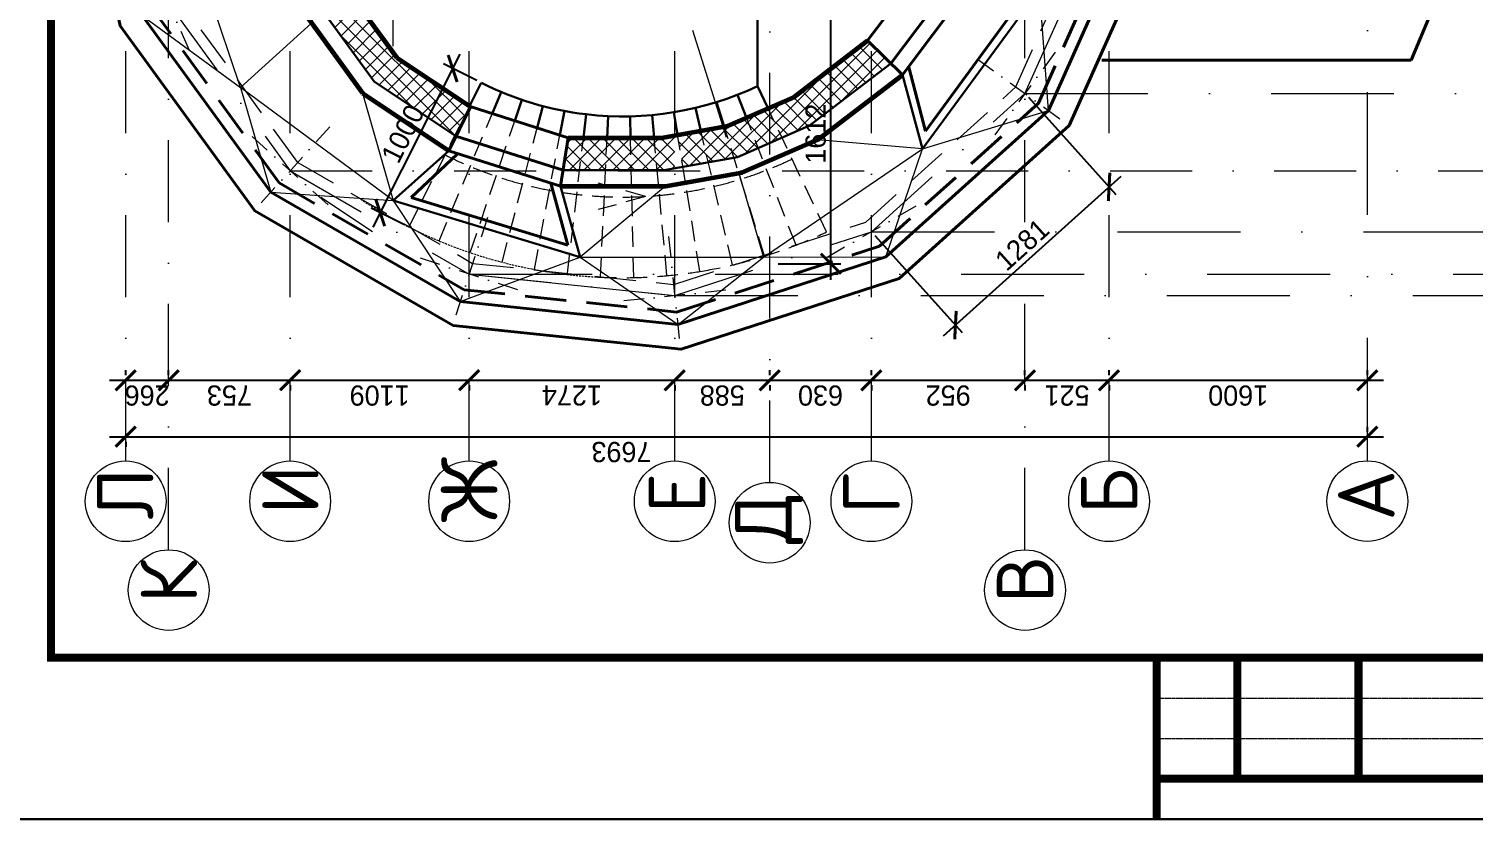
# Model space of a CAD drawing. Header units: millimetres. Extents: x -1532494 to -7068, y -619762 to -143013.
# Drawn here: x -125494 to -116541, y -206038 to -201114 of the extents above; entities that cross this region are included whole.
import ezdxf

# ---------------------------------------------------------------- set-up
doc = ezdxf.new("R2010")
doc.units = ezdxf.units.MM
for name, pattern in [('GOST2.303 5', [24, 20, -1.5, 1, -1.5]), ('штриховая', [19.05, 12.7, -6.35]), ('штрихпунктирнаяX2', [50.8, 25.4, -12.7, 0, -12.7])]:
    doc.linetypes.add(name, pattern=pattern)
doc.layers.get('0').update_dxf_attribs({"color": 251, "lineweight": 15})
for name, color, linetype, lineweight in [('заливка', 252, 'Continuous', 13), ('Кровля', 170, 'Continuous', 40), ('линия', 7, 'Continuous', 30), ('Окно', 144, 'Continuous', 40), ('Оси', 7, 'штрихпунктирнаяX2', 18), ('размеры', 7, 'Continuous', 18), ('Стены', 7, 'Continuous', 60), ('штриховая', 160, 'штриховая', 18), ('штриховая стены', 250, 'штриховая', 40)]:
    doc.layers.add(name, color=color, linetype=linetype, lineweight=lineweight)
doc.layers.add('рамка', color=105, linetype='Continuous', lineweight=30, plot=False)
doc.dimstyles.new('ISO-25', dxfattribs={"dimscale": 50, "dimtxt": 2.5, "dimasz": 2.5, "dimexe": 1.25, "dimexo": 0.625, "dimtad": 1, "dimdec": 0, "dimtxsty": 'Standard', "dimblk": 'ARCHTICK', "dimcen": 2.5, "dimdle": 2, "dimclrt": 256, "dimadec": 0, "dimazin": 0, "dimtfac": 1, "dimtdec": 0, "dimtmove": 1, "dimatfit": 2, "dimfxl": 1, "dimarcsym": 0})

# ---------------------------------------------------------------- blocks, each defined once
blk = doc.blocks.new('_ArchTick')
at = {"color": 0, "linetype": 'ByBlock', "const_width": 0.15}
blk.add_lwpolyline([(-0.5, -0.5), (0.5, 0.5)], dxfattribs=at)
blk = doc.blocks.new('*D268')
at = {"layer": 'Defpoints', "color": 0, "transparency": 16777216}
for p in [(-121139.1, -200957.4), (-120525.9, -200957.4), (-120884, -202569.9)]:
    blk.add_point(p, dxfattribs=at)
at = {"layer": 'размеры', "color": 0, "lineweight": -2, "transparency": 16777216}
for p, q in [((-120525.9, -202669.9), (-120525.9, -200857.4)), ((-121107.9, -200957.4), (-120463.4, -200957.4)), ((-120852.8, -202569.9), (-120463.4, -202569.9))]:
    blk.add_line(p, q, dxfattribs=at)
at = {"layer": 'размеры', "color": 0, "lineweight": -2, "transparency": 16777216, "xscale": 125, "yscale": 125, "zscale": 125}
for p, rotation in [((-120525.9, -200957.4), 90), ((-120525.9, -202569.9), 270)]:
    blk.add_blockref('_ArchTick', p, dxfattribs=dict(at, rotation=rotation))
at = {"layer": 'размеры', "transparency": 16777216, "insert": (-120619.7, -201763.7), "char_height": 125, "attachment_point": 5, "rotation": 90}
blk.add_mtext('1612', dxfattribs=at)
blk = doc.blocks.new('*D275')
at = {"layer": 'Defpoints', "color": 0, "transparency": 16777216}
for p in [(-124895, -203292.8), (-124628.7, -203292.8), (-124628.7, -203292.8)]:
    blk.add_point(p, dxfattribs=at)
at = {"layer": 'размеры', "color": 0, "lineweight": -2, "transparency": 16777216}
for p, q in [((-124895, -203261.5), (-124895, -203230.3)), ((-124628.7, -203261.5), (-124628.7, -203230.3)), ((-124995, -203292.8), (-124528.7, -203292.8))]:
    blk.add_line(p, q, dxfattribs=at)
at = {"layer": 'размеры', "color": 0, "lineweight": -2, "transparency": 16777216, "xscale": 125, "yscale": 125, "zscale": 125, "rotation": 180}
blk.add_blockref('_ArchTick', (-124895, -203292.8), dxfattribs=at)
at = {"layer": 'размеры', "color": 0, "lineweight": -2, "transparency": 16777216, "xscale": 125, "yscale": 125, "zscale": 125}
blk.add_blockref('_ArchTick', (-124628.7, -203292.8), dxfattribs=at)
at = {"layer": 'размеры', "transparency": 16777216, "insert": (-124761.9, -203386.5), "char_height": 125, "attachment_point": 5, "rotation": 180}
blk.add_mtext('266', dxfattribs=at)
blk = doc.blocks.new('*D276')
at = {"layer": 'Defpoints', "color": 0, "transparency": 16777216}
for p in [(-124628.7, -203292.8), (-123875.9, -203292.8), (-123875.9, -203292.8)]:
    blk.add_point(p, dxfattribs=at)
at = {"layer": 'размеры', "color": 0, "lineweight": -2, "transparency": 16777216}
for p, q in [((-124628.7, -203261.5), (-124628.7, -203230.3)), ((-124728.7, -203292.8), (-123775.9, -203292.8)), ((-123875.9, -203324), (-123875.9, -203355.3))]:
    blk.add_line(p, q, dxfattribs=at)
at = {"layer": 'размеры', "color": 0, "lineweight": -2, "transparency": 16777216, "xscale": 125, "yscale": 125, "zscale": 125, "rotation": 180}
blk.add_blockref('_ArchTick', (-124628.7, -203292.8), dxfattribs=at)
at = {"layer": 'размеры', "color": 0, "lineweight": -2, "transparency": 16777216, "xscale": 125, "yscale": 125, "zscale": 125}
blk.add_blockref('_ArchTick', (-123875.9, -203292.8), dxfattribs=at)
at = {"layer": 'размеры', "transparency": 16777216, "insert": (-124252.3, -203386.5), "char_height": 125, "attachment_point": 5, "rotation": 180}
blk.add_mtext('753', dxfattribs=at)
blk = doc.blocks.new('*D277')
at = {"layer": 'Defpoints', "color": 0, "transparency": 16777216}
for p in [(-123875.9, -203292.8), (-122766.8, -203292.8), (-122766.8, -203292.8)]:
    blk.add_point(p, dxfattribs=at)
at = {"layer": 'размеры', "color": 0, "lineweight": -2, "transparency": 16777216}
for p, q in [((-123975.9, -203292.8), (-122666.8, -203292.8)), ((-123875.9, -203324), (-123875.9, -203355.3)), ((-122766.8, -203324), (-122766.8, -203355.3))]:
    blk.add_line(p, q, dxfattribs=at)
at = {"layer": 'размеры', "color": 0, "lineweight": -2, "transparency": 16777216, "xscale": 125, "yscale": 125, "zscale": 125, "rotation": 180}
blk.add_blockref('_ArchTick', (-123875.9, -203292.8), dxfattribs=at)
at = {"layer": 'размеры', "color": 0, "lineweight": -2, "transparency": 16777216, "xscale": 125, "yscale": 125, "zscale": 125}
blk.add_blockref('_ArchTick', (-122766.8, -203292.8), dxfattribs=at)
at = {"layer": 'размеры', "transparency": 16777216, "insert": (-123321.4, -203386.5), "char_height": 125, "attachment_point": 5, "rotation": 180}
blk.add_mtext('1109', dxfattribs=at)
blk = doc.blocks.new('*D278')
at = {"layer": 'Defpoints', "color": 0, "transparency": 16777216}
for p in [(-122766.8, -203292.8), (-121493.1, -203292.8), (-121493.1, -203292.8)]:
    blk.add_point(p, dxfattribs=at)
at = {"layer": 'размеры', "color": 0, "lineweight": -2, "transparency": 16777216}
for p, q in [((-122866.8, -203292.8), (-121393.1, -203292.8)), ((-122766.8, -203324), (-122766.8, -203355.3)), ((-121493.1, -203324), (-121493.1, -203355.3))]:
    blk.add_line(p, q, dxfattribs=at)
at = {"layer": 'размеры', "color": 0, "lineweight": -2, "transparency": 16777216, "xscale": 125, "yscale": 125, "zscale": 125, "rotation": 180}
blk.add_blockref('_ArchTick', (-122766.8, -203292.8), dxfattribs=at)
at = {"layer": 'размеры', "color": 0, "lineweight": -2, "transparency": 16777216, "xscale": 125, "yscale": 125, "zscale": 125}
blk.add_blockref('_ArchTick', (-121493.1, -203292.8), dxfattribs=at)
at = {"layer": 'размеры', "transparency": 16777216, "insert": (-122129.9, -203386.5), "char_height": 125, "attachment_point": 5, "rotation": 180}
blk.add_mtext('1274', dxfattribs=at)
blk = doc.blocks.new('*D279')
at = {"layer": 'Defpoints', "color": 0, "transparency": 16777216}
for p in [(-120905.1, -203292.8), (-120275, -203292.8), (-120275, -203292.8)]:
    blk.add_point(p, dxfattribs=at)
at = {"layer": 'размеры', "color": 0, "lineweight": -2, "transparency": 16777216}
for p, q in [((-120275, -203261.5), (-120275, -203230.3)), ((-121005.1, -203292.8), (-120175, -203292.8)), ((-120905.1, -203324), (-120905.1, -203355.3))]:
    blk.add_line(p, q, dxfattribs=at)
at = {"layer": 'размеры', "color": 0, "lineweight": -2, "transparency": 16777216, "xscale": 125, "yscale": 125, "zscale": 125, "rotation": 180}
blk.add_blockref('_ArchTick', (-120905.1, -203292.8), dxfattribs=at)
at = {"layer": 'размеры', "color": 0, "lineweight": -2, "transparency": 16777216, "xscale": 125, "yscale": 125, "zscale": 125}
blk.add_blockref('_ArchTick', (-120275, -203292.8), dxfattribs=at)
at = {"layer": 'размеры', "transparency": 16777216, "insert": (-120590.1, -203386.5), "char_height": 125, "attachment_point": 5, "rotation": 180}
blk.add_mtext('630', dxfattribs=at)
blk = doc.blocks.new('*D280')
at = {"layer": 'Defpoints', "color": 0, "transparency": 16777216}
for p in [(-120275, -203292.8), (-119323.2, -203292.8), (-119323.2, -203292.8)]:
    blk.add_point(p, dxfattribs=at)
at = {"layer": 'размеры', "color": 0, "lineweight": -2, "transparency": 16777216}
for p, q in [((-119323.2, -203261.5), (-119323.2, -203230.3)), ((-120375, -203292.8), (-119223.2, -203292.8)), ((-120275, -203324), (-120275, -203355.3))]:
    blk.add_line(p, q, dxfattribs=at)
at = {"layer": 'размеры', "color": 0, "lineweight": -2, "transparency": 16777216, "xscale": 125, "yscale": 125, "zscale": 125, "rotation": 180}
blk.add_blockref('_ArchTick', (-120275, -203292.8), dxfattribs=at)
at = {"layer": 'размеры', "color": 0, "lineweight": -2, "transparency": 16777216, "xscale": 125, "yscale": 125, "zscale": 125}
blk.add_blockref('_ArchTick', (-119323.2, -203292.8), dxfattribs=at)
at = {"layer": 'размеры', "transparency": 16777216, "insert": (-119799.1, -203386.5), "char_height": 125, "attachment_point": 5, "rotation": 180}
blk.add_mtext('952', dxfattribs=at)
blk = doc.blocks.new('*D281')
at = {"layer": 'Defpoints', "color": 0, "transparency": 16777216}
for p in [(-119323.2, -203292.8), (-118802.3, -203292.8), (-118802.3, -203292.8)]:
    blk.add_point(p, dxfattribs=at)
at = {"layer": 'размеры', "color": 0, "lineweight": -2, "transparency": 16777216}
for p, q in [((-118802.3, -203261.5), (-118802.3, -203230.3)), ((-119423.2, -203292.8), (-118702.3, -203292.8)), ((-119323.2, -203324), (-119323.2, -203355.3))]:
    blk.add_line(p, q, dxfattribs=at)
at = {"layer": 'размеры', "color": 0, "lineweight": -2, "transparency": 16777216, "xscale": 125, "yscale": 125, "zscale": 125, "rotation": 180}
blk.add_blockref('_ArchTick', (-119323.2, -203292.8), dxfattribs=at)
at = {"layer": 'размеры', "color": 0, "lineweight": -2, "transparency": 16777216, "xscale": 125, "yscale": 125, "zscale": 125}
blk.add_blockref('_ArchTick', (-118802.3, -203292.8), dxfattribs=at)
at = {"layer": 'размеры', "transparency": 16777216, "insert": (-119062.8, -203386.5), "char_height": 125, "attachment_point": 5, "rotation": 180}
blk.add_mtext('521', dxfattribs=at)
blk = doc.blocks.new('*D282')
at = {"layer": 'Defpoints', "color": 0, "transparency": 16777216}
for p in [(-118802.3, -203292.8), (-117202.2, -203292.8), (-117202.2, -203292.9)]:
    blk.add_point(p, dxfattribs=at)
at = {"layer": 'размеры', "color": 0, "lineweight": -2, "transparency": 16777216}
for p, q in [((-117202.2, -203261.7), (-117202.2, -203230.3)), ((-118902.3, -203292.8), (-117102.2, -203292.8)), ((-118802.3, -203324), (-118802.3, -203355.3))]:
    blk.add_line(p, q, dxfattribs=at)
at = {"layer": 'размеры', "color": 0, "lineweight": -2, "transparency": 16777216, "xscale": 125, "yscale": 125, "zscale": 125, "rotation": 180}
blk.add_blockref('_ArchTick', (-118802.3, -203292.8), dxfattribs=at)
at = {"layer": 'размеры', "color": 0, "lineweight": -2, "transparency": 16777216, "xscale": 125, "yscale": 125, "zscale": 125}
blk.add_blockref('_ArchTick', (-117202.2, -203292.8), dxfattribs=at)
at = {"layer": 'размеры', "transparency": 16777216, "insert": (-118002.3, -203386.5), "char_height": 125, "attachment_point": 5, "rotation": 180}
blk.add_mtext('1600', dxfattribs=at)
blk = doc.blocks.new('*D283')
at = {"layer": 'Defpoints', "color": 0, "transparency": 16777216}
for p in [(-124895, -203642.9), (-117202.2, -203642.9), (-117202.2, -203642.9)]:
    blk.add_point(p, dxfattribs=at)
at = {"layer": 'размеры', "color": 0, "lineweight": -2, "transparency": 16777216}
for p, q in [((-117202.2, -203611.7), (-117202.2, -203580.4)), ((-124995, -203642.9), (-117102.2, -203642.9)), ((-124895, -203674.2), (-124895, -203705.4))]:
    blk.add_line(p, q, dxfattribs=at)
at = {"layer": 'размеры', "color": 0, "lineweight": -2, "transparency": 16777216, "xscale": 125, "yscale": 125, "zscale": 125, "rotation": 180}
blk.add_blockref('_ArchTick', (-124895, -203642.9), dxfattribs=at)
at = {"layer": 'размеры', "color": 0, "lineweight": -2, "transparency": 16777216, "xscale": 125, "yscale": 125, "zscale": 125}
blk.add_blockref('_ArchTick', (-117202.2, -203642.9), dxfattribs=at)
at = {"layer": 'размеры', "transparency": 16777216, "insert": (-121823, -203736.7), "char_height": 125, "attachment_point": 5, "rotation": 180}
blk.add_mtext('7693', dxfattribs=at)
blk = doc.blocks.new('*D299')
at = {"layer": 'Defpoints', "color": 0, "ltscale": 20, "transparency": 16777216}
for p in [(-119323.2, -201515.1), (-118802.3, -202093.6), (-120275, -202372)]:
    blk.add_point(p, dxfattribs=at)
at = {"layer": 'размеры', "color": 0, "lineweight": -2, "ltscale": 20, "transparency": 16777216}
for p, q in [((-119302.3, -201538.3), (-118760.5, -202140.1)), ((-119828.4, -203017.5), (-118728, -202026.7)), ((-120254.1, -202395.3), (-119712.3, -202997))]:
    blk.add_line(p, q, dxfattribs=at)
at = {"layer": 'размеры', "color": 0, "lineweight": -2, "ltscale": 20, "transparency": 16777216, "xscale": 125, "yscale": 125, "zscale": 125}
for p, rotation in [((-118802.3, -202093.6), 41.9999999999789), ((-119754.1, -202950.6), 221.9999999999789)]:
    blk.add_blockref('_ArchTick', p, dxfattribs=dict(at, rotation=rotation))
at = {"layer": 'размеры', "ltscale": 20, "transparency": 16777216, "insert": (-119340.9, -202452.4), "char_height": 125, "attachment_point": 5, "rotation": 42}
blk.add_mtext('1281', dxfattribs=at)
blk = doc.blocks.new('*D267')
at = {"layer": 'Defpoints', "color": 0, "transparency": 16777216}
for p in [(-121493.1, -203292.8), (-120905.1, -203292.8), (-120905.1, -203292.8)]:
    blk.add_point(p, dxfattribs=at)
at = {"layer": 'размеры', "color": 0, "lineweight": -2, "transparency": 16777216}
for p, q in [((-120905.1, -203261.5), (-120905.1, -203230.3)), ((-121593.1, -203292.8), (-120805.1, -203292.8)), ((-121493.1, -203324), (-121493.1, -203355.3))]:
    blk.add_line(p, q, dxfattribs=at)
at = {"layer": 'размеры', "color": 0, "lineweight": -2, "transparency": 16777216, "xscale": 125, "yscale": 125, "zscale": 125, "rotation": 180}
blk.add_blockref('_ArchTick', (-121493.1, -203292.8), dxfattribs=at)
at = {"layer": 'размеры', "color": 0, "lineweight": -2, "transparency": 16777216, "xscale": 125, "yscale": 125, "zscale": 125}
blk.add_blockref('_ArchTick', (-120905.1, -203292.8), dxfattribs=at)
at = {"layer": 'размеры', "transparency": 16777216, "insert": (-121199.1, -203386.5), "char_height": 125, "attachment_point": 5, "rotation": 180}
blk.add_mtext('588', dxfattribs=at)
blk = doc.blocks.new('*D298')
at = {"layer": 'Defpoints', "color": 0, "ltscale": 20, "transparency": 16777216}
for p in [(-122691.5, -201449), (-123318.2, -202253.2), (-123140.5, -202342.5)]:
    blk.add_point(p, dxfattribs=at)
at = {"layer": 'размеры', "color": 0, "lineweight": -2, "ltscale": 20, "transparency": 16777216}
for p, q in [((-122824.3, -201270.4), (-123363.1, -202342.6)), ((-122719.4, -201435), (-122925, -201331.7)), ((-123168.4, -202328.5), (-123374, -202225.2))]:
    blk.add_line(p, q, dxfattribs=at)
at = {"layer": 'размеры', "color": 0, "lineweight": -2, "ltscale": 20, "transparency": 16777216, "xscale": 125, "yscale": 125, "zscale": 125}
for p, rotation in [((-122869.2, -201359.7), 63.32107512935925), ((-123318.2, -202253.2), 243.3210751293593)]:
    blk.add_blockref('_ArchTick', p, dxfattribs=dict(at, rotation=rotation))
at = {"layer": 'размеры', "ltscale": 20, "transparency": 16777216, "insert": (-123177.4, -201764.4), "char_height": 125, "attachment_point": 5, "rotation": 63.32108}
blk.add_mtext('1000', dxfattribs=at)

msp = doc.modelspace()

# ---------------------------------------------------------------- hatches: boundary and pattern name
at = {"layer": 'заливка', "ltscale": 20}
h = msp.add_hatch(dxfattribs=at)
h.set_pattern_fill('ANSI37', color=256, scale=20)
h.set_pattern_definition([(45, (187.48, 0), (-44.90128, 44.90128), []), (135, (187.48, 0), (-44.90128, -44.90128), [])])
h.paths.add_polyline_path([(-121493.1, -197431.7), (-121558.4, -197420.1), (-122184.6, -197420.1), (-122153.6, -197620.1), (-121576, -197620.1), (-121493.1, -197634.9)])
h.paths.add_polyline_path([(-121104.6, -197500.6), (-121493.1, -197431.7), (-121493.1, -197634.9), (-121162.9, -197693.4), (-120905.1, -197806.1), (-120905.1, -197587.8)])
h.paths.add_polyline_path([(-120659.9, -197695), (-120905.1, -197587.8), (-120905.1, -197806.1), (-120762.1, -197868.6), (-120298, -198223), (-120275, -198200.3), (-120275, -197988.9)])
h.paths.add_polyline_path([(-120275, -197988.9), (-120275, -198200.3), (-120154.7, -198080.8)])
h.paths.add_polyline_path([(-119751.3, -198638.3), (-119933.8, -198720.8), (-119731.5, -199252), (-119731.5, -199704.7), (-119531.5, -199704.7), (-119531.5, -199215.2)])
h.paths.add_polyline_path([(-119531.5, -199704.7), (-119731.5, -199704.7), (-119731.5, -200117.1), (-119531.5, -200117.1)])
h.paths.add_polyline_path([(-119531.5, -200194.2), (-119531.5, -200117.1), (-119731.5, -200117.1), (-119731.5, -200157.4), (-119944.3, -200716), (-119770.3, -200817.4), (-119767.4, -200813.6)])
h.paths.add_polyline_path([(-120275, -201209.1), (-120298, -201186.3), (-120762.1, -201540.8), (-120905.1, -201603.3), (-120905.1, -201627.8), (-120829.1, -201788.4), (-120659.9, -201714.4), (-120275, -201420.5)])
h.paths.add_polyline_path([(-120275, -201209.1), (-120275, -201420.5), (-120154.7, -201328.6)])
h.paths.add_polyline_path([(-120905.1, -201627.8), (-120914.7, -201607.5), (-121049.4, -201666.3), (-120976.6, -201852.8), (-120905.1, -201821.6)])
h.paths.add_polyline_path([(-120905.1, -201627.8), (-120905.1, -201821.6), (-120829.1, -201788.4)])
h.paths.add_polyline_path([(-121049.4, -201666.3), (-121162.9, -201716), (-121186.5, -201720.1), (-121143.8, -201857), (-120986.2, -201857), (-120976.6, -201852.8)])
h.paths.add_polyline_path([(-120986.2, -201857), (-121143.8, -201857), (-121126.4, -201912.6), (-121104.6, -201908.7)])
h.paths.add_polyline_path([(-121186.5, -201720.1), (-121331.7, -201745.9), (-121285.5, -201940.8), (-121263.1, -201936.8), (-121153.1, -201857), (-121143.8, -201857)])
h.paths.add_polyline_path([(-121143.8, -201857), (-121153.1, -201857), (-121263.1, -201936.8), (-121126.4, -201912.6)])
h.paths.add_polyline_path([(-121331.7, -201745.9), (-121475.8, -201771.5), (-121443.4, -201968.8), (-121285.5, -201940.8)])
h.paths.add_polyline_path([(-121493.1, -201774.5), (-121576, -201789.2), (-121620.9, -201789.2), (-121602.2, -201989.2), (-121558.4, -201989.2), (-121493.1, -201977.6)])
h.paths.add_polyline_path([(-121620.9, -201789.2), (-121766.9, -201789.2), (-121762.3, -201989.2), (-121602.2, -201989.2)])
h.paths.add_polyline_path([(-121766.9, -201789.2), (-121912.6, -201789.2), (-121921.9, -201989.2), (-121762.3, -201989.2)])
h.paths.add_polyline_path([(-121912.6, -201789.2), (-122059.1, -201789.2), (-122082.5, -201989.2), (-121921.9, -201989.2)])
h.paths.add_polyline_path([(-122059.1, -201789.2), (-122153.6, -201789.2), (-122184.6, -201989.2), (-122082.5, -201989.2)])
h.paths.add_polyline_path([(-122766.8, -201598.8), (-122766.8, -201592.5), (-123215.6, -201292.9), (-123459.4, -200957.4), (-123706.6, -200957.4), (-123356.4, -201439.4), (-122854.9, -201774.2)])
h.paths.add_polyline_path([(-123784.7, -200509.8), (-123875.9, -200186.2), (-123875.9, -200724.5), (-123706.6, -200957.4), (-123459.4, -200957.4)])
h.paths.add_polyline_path([(-123875.9, -200186.2), (-123895.4, -200117.1), (-124103.2, -200117.1), (-123967.5, -200598.5), (-123875.9, -200724.5)])
h.paths.add_polyline_path([(-123933, -199704.7), (-124133, -199704.7), (-124133, -200011.4), (-124103.2, -200117.1), (-123895.4, -200117.1), (-123933, -199983.7)])
h.paths.add_polyline_path([(-123933, -199425.7), (-123875.9, -199223.2), (-123875.9, -198684.9), (-123967.5, -198810.9), (-124133, -199398), (-124133, -199704.7), (-123933, -199704.7)])
h.paths.add_polyline_path([(-123459.6, -198452.2), (-123706.8, -198452.2), (-123875.9, -198684.9), (-123875.9, -199223.2), (-123784.7, -198899.6)])
h.paths.add_polyline_path([(-123215.6, -198116.5), (-122766.8, -197816.8), (-122766.8, -197801.9), (-122848.9, -197631.2), (-123356.4, -197970), (-123706.8, -198452.2), (-123459.6, -198452.2)])

# ---------------------------------------------------------------- linework, layer by layer
at = {"layer": 'Кровля', "ltscale": 20}
msp.add_line((-116546.5, -200383), (-116930.1, -201307.5), dxfattribs=at)
at = {"layer": 'Кровля'}
msp.add_line((-118846.4, -201307.5), (-116930.1, -201307.5), dxfattribs=at)
at = {"layer": 'Кровля', "ltscale": 20}
for points in [[(-118471.5, -198995.9), (-119048.8, -197699.1), (-120103.7, -196749.3), (-121453.8, -196310.6), (-122865.5, -196459), (-124094.8, -197168.8), (-124929.2, -198317.2), (-125224.3, -199705.7), (-124929.2, -201094.2), (-124094.8, -202242.6), (-122865.5, -202952.3), (-121453.8, -203100.7), (-120103.7, -202662.1), (-119048.8, -201712.2), (-118471.5, -200415.4)], [(-125075, -199704.7), (-124793.2, -198378.7), (-123996.4, -197282), (-122822.4, -196604.2), (-121474.3, -196462.5), (-120185, -196881.4), (-119177.6, -197788.5), (-118626.3, -199026.9), (-118626.3, -200382.5), (-119177.6, -201620.9), (-120185, -202527.9), (-121474.3, -202946.8), (-122822.4, -202805.1), (-123996.4, -202127.3), (-124793.2, -201030.6)]]:
    msp.add_lwpolyline(points, close=True, dxfattribs=at)
at = {"layer": 'линия', "ltscale": 10}
for p, q in [((-120980.1, -197773.3), (-120980.1, -201469.3)), ((-122764.4, -201594.1), (-122691.5, -201449)), ((-122623.7, -201639.9), (-122567.7, -201505.9)), ((-121049.4, -201666.3), (-121105.2, -201523.2)), ((-120914.7, -201607.5), (-120980.1, -201469.3)), ((-122484.2, -201684.2), (-122440.2, -201554)), ((-122345.1, -201728.4), (-122309.7, -201593.1)), ((-122205, -201772.9), (-122176.8, -201623)), ((-121475.8, -201771.5), (-121498.8, -201631)), ((-121331.7, -201745.9), (-121365.2, -201604.3)), ((-121186.5, -201720.1), (-121233.8, -201568.3)), ((-122059.1, -201789.2), (-122042.1, -201643.6)), ((-121912.6, -201789.2), (-121906.3, -201654.7)), ((-121766.9, -201789.2), (-121770, -201656.3)), ((-121620.9, -201789.2), (-121634, -201648.4))]:
    msp.add_line(p, q, dxfattribs=at)
at = {"layer": 'линия', "ltscale": 20}
for p, q in [((-123967.5, -200598.5), (-123356.4, -201439.4)), ((-119957.9, -201857), (-119233, -200867.7)), ((-120669.5, -201721.7), (-120154.7, -201328.6)), ((-123356.4, -201439.4), (-122848.9, -201778.2)), ((-120083, -201399.7), (-119957.9, -201857)), ((-121104.6, -201908.7), (-120648.8, -201709.5)), ((-122893.6, -201869.2), (-123236.7, -202178.5)), ((-122184.6, -201989.2), (-121558.4, -201989.2)), ((-121558.4, -201989.2), (-121104.6, -201908.7)), ((-122200.1, -202089.2), (-122080, -202530.4)), ((-122080, -202530.4), (-123236.7, -202178.5))]:
    msp.add_line(p, q, dxfattribs=at)
at = {"layer": 'линия'}
msp.add_arc((-121815, -199704.7), 1952.1, 243.32108, 263.32108, dxfattribs=at)
at = {"layer": 'линия', "ltscale": 10}
msp.add_arc((-121815, -199704.7), 1952.1, 263.32108, 295.32108, dxfattribs=at)
at = {"layer": 'Окно', "ltscale": 20}
for p, q in [((-120298, -201186.3), (-119944.3, -200716)), ((-120154.7, -201328.6), (-119767.4, -200813.6)), ((-120083, -201399.7), (-119683.4, -200868.2)), ((-119939.7, -201747.5), (-119331.7, -200917.8)), ((-120083, -201399.7), (-120298, -201186.3)), ((-120042, -201350.5), (-119939.7, -201747.5)), ((-122892.6, -201869.2), (-122758.8, -201597)), ((-122761.4, -201596.2), (-122153.6, -201789.2)), ((-122848.9, -201778.2), (-122184.6, -201989.2)), ((-122200.1, -202089.2), (-122153.6, -201789.2)), ((-122841.5, -201890.3), (-123126.8, -202159.7)), ((-122892.6, -201869.2), (-122200.1, -202089.2)), ((-122261, -202069.9), (-122155.9, -202455)), ((-122155.9, -202455), (-123126.8, -202159.7))]:
    msp.add_line(p, q, dxfattribs=at)
at = {"layer": 'Оси', "ltscale": 20}
for p, q in [((-121493.1, -203792.8), (-121493.1, -196641.6)), ((-122766.8, -203792.8), (-122766.8, -196775.4)), ((-120905.1, -203925.8), (-120905.1, -196904.3)), ((-120275, -203792.8), (-120275, -197037.3)), ((-123875.9, -203792.8), (-123875.9, -197415.8)), ((-119323.2, -204343.9), (-119323.2, -197894.3)), ((-124628.7, -204343.9), (-124628.7, -198180.3)), ((-124895, -203792.8), (-124895, -199521.4)), ((-118802.3, -203792.8), (-118802.3, -200345.1)), ((-123875.9, -201993.6), (-114506.1, -201993.6)), ((-123366.7, -202372.2), (-123685.7, -202159))]:
    msp.add_line(p, q, dxfattribs=at)
at = {"layer": 'Оси', "ltscale": 30}
for p, q in [((-117202.2, -203792), (-117202.2, -198473.8)), ((-119323.2, -201515.1), (-114506.1, -201515.1)), ((-120275, -202372), (-114506.1, -202372)), ((-122766.8, -202633.9), (-114669.6, -202633.9)), ((-121493.1, -202767.8), (-114669.6, -202767.8)), ((-117202.2, -203802.6), (-117202.2, -203801.7))]:
    msp.add_line(p, q, dxfattribs=at)
at = {"layer": 'Оси', "ltscale": 5}
for p, q in [((-124499.8, -201247.1), (-124757.7, -200667.8)), ((-119136.9, -201258.5), (-119509.6, -201771.6)), ((-119620.5, -201299.1), (-119025.9, -201731.1)), ((-123630, -201720.5), (-124121.8, -202266.7)), ((-123640.3, -202205.7), (-124111.6, -201781.4)), ((-120000.4, -202213.5), (-120549.6, -202530.6)), ((-122653.2, -202284.4), (-122880.3, -202983.4)), ((-121531.5, -202402.3), (-121454.7, -203133.3)), ((-122465.2, -202731.9), (-123068.4, -202536)), ((-121177.7, -202734.7), (-121808.4, -202801))]:
    msp.add_line(p, q, dxfattribs=at)
at = {"layer": 'Оси', "ltscale": 20}
msp.add_lwpolyline([(-124895, -199704.7), (-124628.7, -200957.4), (-123875.9, -201993.6), (-122766.8, -202633.9), (-121493.1, -202767.8), (-120275, -202372), (-119323.2, -201515.1), (-118802.3, -200345.1), (-118802.3, -199064.3), (-119323.2, -197894.3), (-120275, -197037.3), (-121493.1, -196641.6), (-122766.8, -196775.4), (-123875.9, -197415.8), (-124628.7, -198451.9)], close=True, dxfattribs=at)
at = {"layer": 'размеры'}
msp.add_line((-123240.4, -200117.1), (-123240.4, -201221.6), dxfattribs=at)
at = {"layer": 'размеры', "ltscale": 20}
for p, q in [((-124184.1, -201477.7), (-124571.3, -200323.6)), ((-119177.6, -201620.9), (-119233, -200867.7)), ((-124793.2, -201030.6), (-124184.1, -201477.7)), ((-124184.1, -201477.7), (-123742.8, -201077.7)), ((-121382.4, -201121.2), (-121175.5, -201785.3)), ((-123236.7, -202178.5), (-124184.1, -201477.7)), ((-124184.1, -201477.7), (-123996.4, -202127.3)), ((-123426.8, -201512.6), (-123236.7, -202178.5)), ((-119957.9, -201857), (-119177.6, -201620.9)), ((-119957.9, -201857), (-120608.8, -201801.2)), ((-120943.3, -202530.4), (-119957.9, -201857)), ((-120185, -202527.9), (-119957.9, -201857)), ((-121096.4, -202008.8), (-120943.3, -202530.4)), ((-123996.4, -202127.3), (-123236.7, -202178.5)), ((-121549.6, -202089.2), (-122080, -202530.4)), ((-123236.7, -202178.5), (-122822.4, -202805.1)), ((-122822.4, -202805.1), (-122080, -202530.4)), ((-122080, -202530.4), (-120943.3, -202530.4)), ((-122080, -202530.4), (-121471.6, -202947.1)), ((-121471.6, -202947.1), (-120943.3, -202530.4)), ((-120943.3, -202530.4), (-120185, -202527.9)), ((-122766.8, -202633.9), (-121518.5, -202765.1))]:
    msp.add_line(p, q, dxfattribs=at)
at = {"layer": 'размеры', "color": 7, "lineweight": 20, "ltscale": 0.9}
for p, q in [((-118007, -205763.4), (-118007, -205013.4)), ((-117257, -205763.4), (-117257, -205013.4))]:
    msp.add_line(p, q, dxfattribs=at)
at = {"layer": 'размеры', "linetype": 'GOST2.303 5'}
for p, q in [((-118507, -205263.4), (-115257, -205263.4)), ((-118507, -205513.4), (-115257, -205513.4))]:
    msp.add_line(p, q, dxfattribs=at)
at = {"layer": 'размеры', "color": 7, "lineweight": 20, "ltscale": 0.9, "const_width": 50}
msp.add_lwpolyline([(-125357, -205013.4), (-125357, -195763.4), (-111007, -195763.4), (-111007, -205013.4)], close=True, dxfattribs=at)
for points in [[(-118507, -205013.4), (-118507, -206013.4)], [(-118007, -205763.4), (-118007, -205013.4)], [(-117257, -205763.4), (-117257, -205013.4)], [(-115257, -205763.4), (-118507, -205763.4)]]:
    msp.add_lwpolyline(points, dxfattribs=at)
at = {"layer": 'размеры', "const_width": 0.05}
for points in [[(-115257, -205263.4), (-118507, -205263.4)], [(-118507, -205513.4), (-115257, -205513.4)]]:
    msp.add_lwpolyline(points, dxfattribs=at)
at = {"layer": 'размеры'}
for centre in [(-124895, -204042.8), (-123875.9, -204042.8), (-122766.8, -204042.8), (-121493.1, -204042.8), (-120275, -204042.8), (-118802.3, -204042.8), (-117202.2, -204042), (-120905.1, -204175.8), (-124628.7, -204593.9), (-119323.2, -204593.9)]:
    msp.add_circle(centre, 250, dxfattribs=at)
at = {"layer": 'рамка', "color": 7}
msp.add_line((-125607, -206013.4), (-110757, -206013.4), dxfattribs=at)
at = {"layer": 'Стены', "ltscale": 20}
for p, q in [((-123784.7, -200509.8), (-123215.6, -201292.9)), ((-124058.9, -200642.8), (-123426.8, -201512.6)), ((-120762.1, -201540.8), (-120298, -201186.3)), ((-123215.6, -201292.9), (-122761.4, -201596.2)), ((-120608.8, -201801.2), (-120083, -201399.7)), ((-123426.8, -201512.6), (-122892.6, -201869.2)), ((-121162.9, -201716), (-120762.1, -201540.8)), ((-121576, -201789.2), (-121162.9, -201716)), ((-122153.6, -201789.2), (-121576, -201789.2)), ((-121075.4, -202005.1), (-120608.8, -201801.2)), ((-121549.6, -202089.2), (-121075.4, -202005.1)), ((-122200.1, -202089.2), (-121549.6, -202089.2))]:
    msp.add_line(p, q, dxfattribs=at)
at = {"layer": 'штриховая', "ltscale": 20}
for p, q in [((-119379.6, -201474.1), (-118870.5, -200330.6)), ((-123829.3, -201941.8), (-124565.1, -200929.1)), ((-120309.9, -202311.7), (-119379.6, -201474.1)), ((-123829.3, -201941.8), (-122745.3, -202567.7)), ((-121493.1, -202696.1), (-120309.9, -202311.7)), ((-122745.3, -202567.7), (-121500.4, -202698.5))]:
    msp.add_line(p, q, dxfattribs=at)
at = {"layer": 'штриховая', "ltscale": 10}
for p, q in [((-123140.5, -202342.5), (-122766.8, -201598.8)), ((-120552.4, -202373.2), (-120914.7, -201607.5)), ((-122953.3, -202428.6), (-122623.7, -201639.9)), ((-122760.5, -202501.3), (-122484.2, -201684.2)), ((-120936.1, -202522.9), (-121186.5, -201720.1)), ((-120741.6, -202454.8), (-121049.4, -201666.3)), ((-122563.1, -202560.5), (-122345.1, -201728.4)), ((-122362.1, -202605.7), (-122205, -201772.9)), ((-122157.5, -202629.4), (-122059.1, -201789.2)), ((-121953, -202653.6), (-121912.6, -201789.2)), ((-121747, -202656), (-121766.9, -201789.2)), ((-121541.2, -202644.1), (-121620.9, -201789.2)), ((-121336.9, -202617.8), (-121475.8, -201771.5)), ((-121134.8, -202577.4), (-121331.7, -201745.9)), ((-121673.5, -202152.7), (-121967.2, -202070.6)), ((-121673.5, -202152.7), (-121967.2, -202234.9))]:
    msp.add_line(p, q, dxfattribs=at)
for radius, start, end in [(2452.1, 243.32108, 295.32108), (2952.1, 279.32108, 295.32108), (2952.1, 266.78157, 279.32108)]:
    msp.add_arc((-121815, -199704.7), radius, start, end, dxfattribs=at)
at = {"layer": 'штриховая'}
msp.add_arc((-121815, -199704.7), 2952.1, 236.62773, 266.78157, dxfattribs=at)
at = {"layer": 'штриховая стены', "ltscale": 20}
for p, q in [((-119240.5, -201575.2), (-118702.3, -200366.3)), ((-123944.3, -202069.5), (-124722.1, -200999)), ((-120223.9, -202460.6), (-119240.5, -201575.2)), ((-123944.3, -202069.5), (-122798.4, -202731.2)), ((-121482.4, -202869.5), (-120223.9, -202460.6)), ((-122798.4, -202731.2), (-121482.4, -202869.5))]:
    msp.add_line(p, q, dxfattribs=at)

# ---------------------------------------------------------------- texts
at = {"layer": 'размеры', "char_height": 350, "rotation": 90}
for s, insert, attachment_point in [('{\\fISOCPEUR|b0|i0|c204|p34;Ж}', (-122941.6, -204174), 1), ('{\\fISOCPEUR|b0|i0|c204|p34;И}', (-123701.1, -204124.3), 7), ('{\\fISOCPEUR|b0|i0|c204|p34;Б}', (-118977.1, -204124.3), 1), ('{\\fISOCPEUR|b0|i0|c204|p34;А}', (-117384, -204163.4), 1), ('{\\fISOCPEUR|b0|i0|c204|p34;Л}', (-125073.8, -204156.6), 1), ('{\\fISOCPEUR|b0|i0|c204|p34;Е}', (-121654.5, -204119.9), 1), ('{\\fISOCPEUR|b0|i0|c204|p34;Г}', (-120449.8, -204124.3), 1), ('{\\fISOCPEUR|b0|i0|c204|p34;Д}', (-121119.6, -204307.4), 1), ('{\\fISOCPEUR|b0|i0|c204|p34;К}', (-124803.5, -204675.5), 1), ('{\\fISOCPEUR|b0|i0|c204|p34;В}', (-119498, -204675.5), 1)]:
    msp.add_mtext_dynamic_manual_height_columns(s, width=6.114, gutter_width=12.5, heights=[0], dxfattribs=dict(at, insert=insert, attachment_point=attachment_point))

# ---------------------------------------------------------------- dimensions: what is measured, and where the dimension line sits
at = {"layer": 'размеры'}
for base, p1, p2, angle, picture, middle in [((-120525.939, -200957.4336), (-120884.0424, -202569.9276), (-121139.138, -200957.4336), 90, '*D268', (-120619.689, -201763.6806)), ((-123875.9, -203292.8), (-124628.7, -203292.8), (-123875.9, -203292.8), 180, '*D276', (-124252.3, -203386.5)), ((-122766.8, -203292.8), (-123875.9, -203292.8), (-122766.8, -203292.8), 180, '*D277', (-123321.4, -203386.5)), ((-121493.1, -203292.8), (-122766.8, -203292.8), (-121493.1, -203292.8), 180, '*D278', (-122129.9, -203386.5)), ((-120905.1, -203292.8), (-121493.1, -203292.8), (-120905.1, -203292.8), 180, '*D267', (-121199.1, -203386.5)), ((-120275, -203292.8), (-120905.1, -203292.8), (-120275, -203292.8), 180, '*D279', (-120590.1, -203386.5)), ((-119323.2, -203292.8), (-120275, -203292.8), (-119323.2, -203292.8), 180, '*D280', (-119799.1, -203386.5)), ((-118802.3, -203292.8), (-119323.2, -203292.8), (-118802.3, -203292.8), 180, '*D281', (-119062.8, -203386.5)), ((-117202.2, -203292.8), (-118802.3, -203292.8), (-117202.2, -203292.9), 180, '*D282', (-118002.3, -203386.5))]:
    dim = msp.add_linear_dim(base=base, p1=p1, p2=p2, angle=angle, dimstyle='ISO-25', dxfattribs=at)
    dim.commit()
    dim.dimension.update_dxf_attribs({"geometry": picture, "text_midpoint": middle})
at = {"layer": 'размеры', "ltscale": 20}
for p1, p2, distance, picture, middle in [((-122691.5, -201449), (-123140.5, -202342.5), -198.8, '*D298', (-123177.4, -201764.4)), ((-120275, -202372), (-119323.2, -201515.1), -778.5, '*D299', (-119340.9, -202452.4))]:
    dim = msp.add_aligned_dim(p1=p1, p2=p2, distance=distance, dimstyle='ISO-25', dxfattribs=at)
    dim.commit()
    dim.dimension.update_dxf_attribs({"geometry": picture, "text_midpoint": middle})
at = {"layer": 'размеры'}
for base, p1, p2, picture, middle in [((-124628.7, -203292.8), (-124895, -203292.8), (-124628.7, -203292.8), '*D275', (-124761.9, -203292.8)), ((-117202.2, -203642.9), (-124895, -203642.9), (-117202.2, -203642.9), '*D283', (-121823, -203642.9))]:
    dim = msp.add_linear_dim(base=base, p1=p1, p2=p2, angle=180, dimstyle='ISO-25', dxfattribs=at)
    dim.commit()
    dim.dimension.update_dxf_attribs({"geometry": picture, "text_midpoint": middle, "dimtype": 160})

doc.saveas('drawing.dxf')
